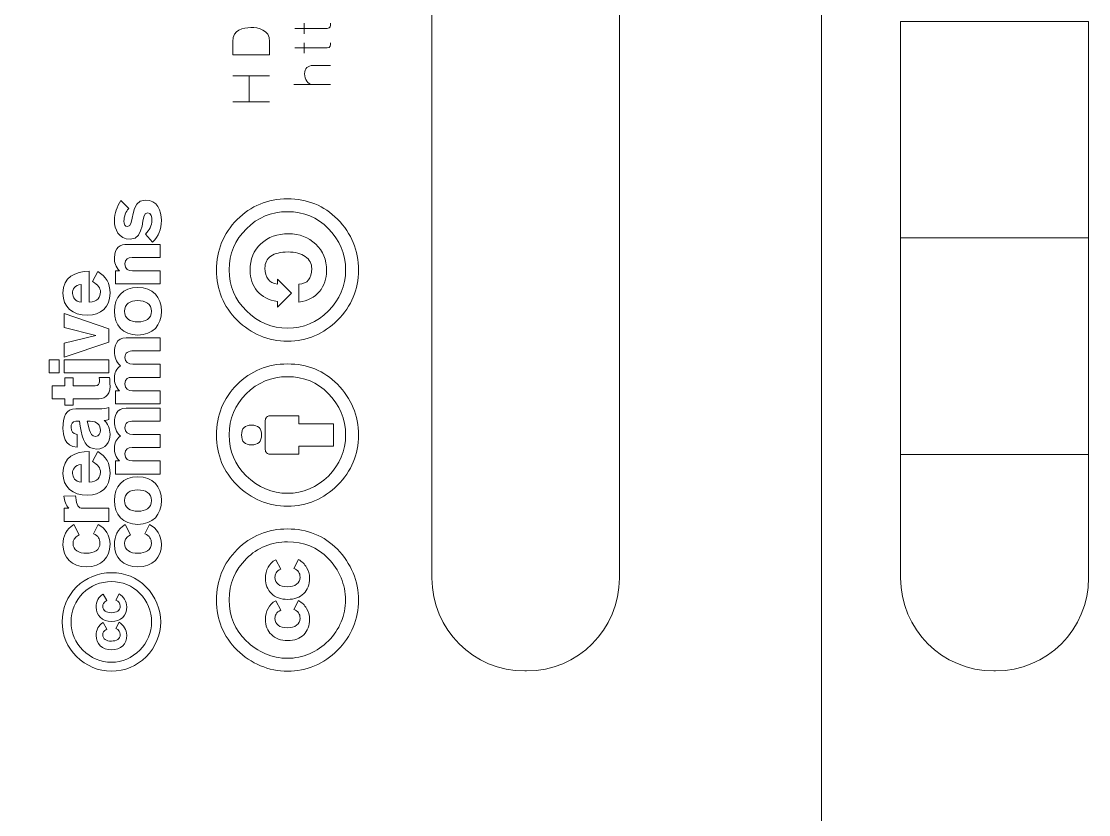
# Model space of a CAD drawing. Header units: inches. Extents: x -20.9 to 23.3, y -6.9 to 3.3.
# Drawn here: x 19.452 to 22.364, y -1.486 to 0.677 of the extents above; entities that cross this region are included whole.
import ezdxf

# ---------------------------------------------------------------- set-up
doc = ezdxf.new("R2010")
doc.units = ezdxf.units.IN
doc.header["$MEASUREMENT"] = 0
doc.layers.add('Layer 1', color=7, linetype='Continuous')

msp = doc.modelspace()

# ---------------------------------------------------------------- linework, layer by layer
at = {"layer": 'Layer 1', "color": 250, "lineweight": 9}
for points in [[(22.3638, 0.0869), (21.8507, 0.0869), (21.8507, 0.6775), (22.3638, 0.6775), (22.3638, 0.0869)], [(22.3638, -0.5036), (21.8507, -0.5036), (21.8507, 0.0869), (22.3638, 0.0869), (22.3638, -0.5036)]]:
    msp.add_lwpolyline(points, dxfattribs=at)
at = {"layer": 'Layer 1', "color": 1, "lineweight": 9}
msp.add_lwpolyline([(20.1289, 0.458), (20.0735, 0.458), (20.0735, 0.5287), (20.1289, 0.5287), (20.029, 0.5287), (20.0735, 0.5287), (20.0735, 0.458), (20.029, 0.458), (20.1289, 0.458)], dxfattribs=at)
at = {"layer": 'Layer 1', "color": 112, "lineweight": 9}
for points in [[(19.5684, -0.1197), (19.5684, -0.1578), (19.6546, -0.1789), (19.6546, -0.1793), (19.5684, -0.2004), (19.5684, -0.2387), (19.6904, -0.1974), (19.6904, -0.1614), (19.5684, -0.1197)], [(19.5272, -0.2456), (19.5272, -0.2813), (19.5547, -0.2813), (19.5547, -0.2456), (19.5272, -0.2456)], [(19.5684, -0.2456), (19.5684, -0.2813), (19.6904, -0.2813), (19.6904, -0.2456), (19.5684, -0.2456)]]:
    msp.add_lwpolyline(points, dxfattribs=at)
at = {"layer": 'Layer 1', "color": 250, "lineweight": 9}
for points, knots in [([(15.8081, -4.9417), (15.7646, -4.9417), (15.7293, -4.9769), (15.7293, -5.0204), (15.7293, -5.0204), (15.7293, -6.0028), (15.7293, -6.0028), (15.7293, -6.1111), (15.8179, -6.1997), (15.9262, -6.1997), (15.9262, -6.1997), (21.438, -6.1997), (21.438, -6.1997), (21.5462, -6.1997), (21.6348, -6.1111), (21.6348, -6.0028), (21.6348, -6.0028), (21.6348, 2.6586), (21.6348, 2.6586), (21.6348, 2.7668), (21.5462, 2.8554), (21.438, 2.8554), (21.438, 2.8554), (15.9262, 2.8554), (15.9262, 2.8554), (15.8179, 2.8554), (15.7293, 2.7668), (15.7293, 2.6586), (15.7293, 2.6586), (15.7293, -3.3909), (15.7293, -3.3909), (15.7293, -3.4343), (15.7646, -3.4696), (15.8081, -3.4696), (15.8081, -3.4696), (15.8854, -3.4696), (15.8854, -3.4696), (15.8854, -3.4696), (15.8854, -3.5363), (15.8854, -3.5363), (15.8854, -3.5363), (15.8081, -3.5363), (15.8081, -3.5363), (15.7646, -3.5363), (15.7293, -3.5716), (15.7293, -3.6151), (15.7293, -3.6151), (15.7293, -4.7962), (15.7293, -4.7962), (15.7293, -4.8397), (15.7646, -4.8749), (15.8081, -4.8749), (15.8081, -4.8749), (15.8854, -4.8749), (15.8854, -4.8749), (15.8854, -4.8749), (15.8854, -4.9417), (15.8854, -4.9417), (15.8854, -4.9417), (15.8081, -4.9417), (15.8081, -4.9417)], [0, 0, 0, 0, 1, 1, 1, 2, 2, 2, 3, 3, 3, 4, 4, 4, 5, 5, 5, 6, 6, 6, 7, 7, 7, 8, 8, 8, 9, 9, 9, 10, 10, 10, 11, 11, 11, 12, 12, 12, 13, 13, 13, 14, 14, 14, 15, 15, 15, 16, 16, 16, 17, 17, 17, 18, 18, 18, 19, 19, 19, 20, 20, 20, 20]), ([(20.8303, -1.0942), (20.8303, -1.0942), (20.8252, -1.0942), (20.8252, -1.0942), (20.6852, -1.0942), (20.5718, -0.9807), (20.5718, -0.8408), (20.5718, -0.8408), (20.5718, 1.6052), (20.5718, 1.6052), (20.5718, 1.7452), (20.6852, 1.8586), (20.8252, 1.8586), (20.8252, 1.8586), (20.8303, 1.8586), (20.8303, 1.8586), (20.9702, 1.8586), (21.0836, 1.7452), (21.0836, 1.6052), (21.0836, 1.6052), (21.0836, -0.8408), (21.0836, -0.8408), (21.0836, -0.9807), (20.9702, -1.0942), (20.8303, -1.0942)], [0, 0, 0, 0, 1, 1, 1, 2, 2, 2, 3, 3, 3, 4, 4, 4, 5, 5, 5, 6, 6, 6, 7, 7, 7, 8, 8, 8, 8]), ([(22.1098, -1.0942), (22.1098, -1.0942), (22.1047, -1.0942), (22.1047, -1.0942), (21.9644, -1.0942), (21.8507, -0.9805), (21.8507, -0.8402), (21.8507, -0.8402), (21.8507, -0.5036), (21.8507, -0.5036), (21.8507, -0.5036), (22.3638, -0.5036), (22.3638, -0.5036), (22.3638, -0.5036), (22.3638, -0.8402), (22.3638, -0.8402), (22.3638, -0.9805), (22.2501, -1.0942), (22.1098, -1.0942)], [0, 0, 0, 0, 1, 1, 1, 2, 2, 2, 3, 3, 3, 4, 4, 4, 5, 5, 5, 6, 6, 6, 6])]:
    msp.add_open_spline(points, degree=3, knots=knots, dxfattribs=at)
at = {"layer": 'Layer 1', "color": 1, "lineweight": 9}
for points, knots in [([(20.2949, 0.6723), (20.2953, 0.6655), (20.2956, 0.6582), (20.2863, 0.6582), (20.2863, 0.6582), (20.1974, 0.6582), (20.1974, 0.6582), (20.1974, 0.6582), (20.2863, 0.6582), (20.2863, 0.6582), (20.2956, 0.6582), (20.2953, 0.6655), (20.2949, 0.6723)], [0, 0, 0, 0, 1, 1, 1, 2, 2, 2, 3, 3, 3, 4, 4, 4, 4]), ([(20.2237, 0.6436), (20.2237, 0.6436), (20.2237, 0.6726), (20.2237, 0.6726), (20.2237, 0.6726), (20.2237, 0.6436), (20.2237, 0.6436)], [0, 0, 0, 0, 1, 1, 1, 2, 2, 2, 2]), ([(20.1289, 0.5866), (20.1289, 0.5866), (20.0288, 0.5866), (20.0288, 0.5866), (20.0288, 0.5866), (20.0288, 0.6227), (20.0288, 0.6227), (20.0288, 0.6558), (20.0566, 0.6598), (20.0774, 0.6606), (20.0982, 0.6614), (20.1289, 0.6544), (20.1289, 0.6227), (20.1289, 0.6227), (20.1289, 0.5866), (20.1289, 0.5866)], [0, 0, 0, 0, 1, 1, 1, 2, 2, 2, 3, 3, 3, 4, 4, 4, 5, 5, 5, 5]), ([(20.1289, 0.5866), (20.1289, 0.5866), (20.0288, 0.5866), (20.0288, 0.5866), (20.0288, 0.5866), (20.0288, 0.6227), (20.0288, 0.6227), (20.0288, 0.6558), (20.0566, 0.6598), (20.0774, 0.6606), (20.0982, 0.6614), (20.1289, 0.6544), (20.1289, 0.6227), (20.1289, 0.6227), (20.1289, 0.5866), (20.1289, 0.5866)], [0, 0, 0, 0, 1, 1, 1, 2, 2, 2, 3, 3, 3, 4, 4, 4, 5, 5, 5, 5]), ([(20.2863, 0.6049), (20.2863, 0.6049), (20.1974, 0.6049), (20.1974, 0.6049), (20.1974, 0.6049), (20.2863, 0.6049), (20.2863, 0.6049), (20.2956, 0.6049), (20.2953, 0.6122), (20.2949, 0.619), (20.2953, 0.6122), (20.2956, 0.6049), (20.2863, 0.6049)], [0, 0, 0, 0, 1, 1, 1, 2, 2, 2, 3, 3, 3, 4, 4, 4, 4]), ([(20.2237, 0.6193), (20.2237, 0.6193), (20.2237, 0.5903), (20.2237, 0.5903), (20.2237, 0.5903), (20.2237, 0.6193), (20.2237, 0.6193)], [0, 0, 0, 0, 1, 1, 1, 2, 2, 2, 2]), ([(20.2956, 0.5571), (20.2956, 0.5571), (20.2468, 0.5571), (20.2468, 0.5571), (20.2342, 0.5571), (20.2246, 0.5494), (20.2244, 0.5346), (20.2241, 0.5194), (20.2332, 0.5051), (20.2453, 0.5051), (20.2332, 0.5051), (20.2241, 0.5194), (20.2244, 0.5346), (20.2246, 0.5494), (20.2342, 0.5571), (20.2468, 0.5571), (20.2468, 0.5571), (20.2956, 0.5571), (20.2956, 0.5571)], [0, 0, 0, 0, 1, 1, 1, 2, 2, 2, 3, 3, 3, 4, 4, 4, 5, 5, 5, 6, 6, 6, 6]), ([(20.2956, 0.5051), (20.2956, 0.5051), (20.1955, 0.5051), (20.1955, 0.5051), (20.1955, 0.5051), (20.2956, 0.5051), (20.2956, 0.5051)], [0, 0, 0, 0, 1, 1, 1, 2, 2, 2, 2])]:
    msp.add_open_spline(points, degree=3, knots=knots, dxfattribs=at)
at = {"layer": 'Layer 1', "color": 112, "lineweight": 9}
for points, knots in [([(19.7903, 0.1898), (19.7447, 0.1898), (19.7619, 0.1176), (19.7411, 0.1176), (19.7349, 0.1176), (19.7317, 0.124), (19.7317, 0.133), (19.7317, 0.1442), (19.7362, 0.1596), (19.7447, 0.1667), (19.7447, 0.1667), (19.7232, 0.1887), (19.7232, 0.1887), (19.7122, 0.1722), (19.7055, 0.1536), (19.7055, 0.1348), (19.7055, 0.1101), (19.7174, 0.0832), (19.7482, 0.0832), (19.7915, 0.0832), (19.7764, 0.1555), (19.7954, 0.1555), (19.8064, 0.1555), (19.8078, 0.1419), (19.8078, 0.136), (19.8078, 0.1197), (19.8011, 0.1085), (19.7906, 0.0975), (19.7906, 0.0975), (19.8098, 0.0752), (19.8098, 0.0752), (19.8263, 0.0931), (19.8339, 0.1082), (19.8339, 0.1348), (19.8339, 0.1614), (19.8224, 0.1898), (19.7903, 0.1898)], [0, 0, 0, 0, 1, 1, 1, 2, 2, 2, 3, 3, 3, 4, 4, 4, 5, 5, 5, 6, 6, 6, 7, 7, 7, 8, 8, 8, 9, 9, 9, 10, 10, 10, 11, 11, 11, 12, 12, 12, 12]), ([(19.984, -0.001), (19.984, 0.0533), (20.0028, 0.0992), (20.0404, 0.1368), (20.0778, 0.1745), (20.1236, 0.1933), (20.1779, 0.1933), (20.2321, 0.1933), (20.2776, 0.1748), (20.3143, 0.1379), (20.3526, 0.0989), (20.3717, 0.0526), (20.3717, -0.001), (20.3717, -0.0534), (20.3527, -0.0988), (20.3146, -0.1374), (20.2765, -0.1754), (20.2309, -0.1945), (20.1779, -0.1945), (20.125, -0.1945), (20.0792, -0.1754), (20.0404, -0.1374), (20.0028, -0.0997), (19.984, -0.0543), (19.984, -0.001)], [0, 0, 0, 0, 1, 1, 1, 2, 2, 2, 3, 3, 3, 4, 4, 4, 5, 5, 5, 6, 6, 6, 7, 7, 7, 8, 8, 8, 8]), ([(20.0189, -0.0003), (20.0189, -0.0443), (20.0345, -0.0816), (20.0657, -0.1121), (20.0978, -0.1437), (20.1352, -0.1595), (20.1779, -0.1595), (20.221, -0.1595), (20.2582, -0.1438), (20.2893, -0.1124), (20.3207, -0.081), (20.3364, -0.0437), (20.3364, -0.0003), (20.3364, 0.0429), (20.3206, 0.0805), (20.289, 0.1126), (20.2594, 0.1431), (20.2224, 0.1583), (20.1779, 0.1583), (20.1335, 0.1583), (20.0961, 0.1428), (20.0657, 0.1119), (20.0345, 0.0812), (20.0189, 0.0438), (20.0189, -0.0003)], [0, 0, 0, 0, 1, 1, 1, 2, 2, 2, 3, 3, 3, 4, 4, 4, 5, 5, 5, 6, 6, 6, 7, 7, 7, 8, 8, 8, 8]), ([(20.1505, -0.0868), (20.1267, -0.0831), (20.1083, -0.0735), (20.0953, -0.0581), (20.0822, -0.0426), (20.0757, -0.0238), (20.0757, -0.0016), (20.0757, 0.0288), (20.0855, 0.0531), (20.1052, 0.0711), (20.1248, 0.0891), (20.1499, 0.0981), (20.1806, 0.0981), (20.2104, 0.0981), (20.2351, 0.0887), (20.2549, 0.07), (20.2746, 0.0513), (20.2845, 0.0271), (20.2845, -0.0027), (20.2845, -0.0246), (20.2779, -0.0435), (20.2647, -0.0595), (20.2516, -0.0754), (20.2329, -0.085), (20.2087, -0.0882), (20.2087, -0.0882), (20.2087, -0.0394), (20.2087, -0.0394), (20.2322, -0.0382), (20.244, -0.024), (20.244, 0.0032), (20.244, 0.0168), (20.2381, 0.0278), (20.2263, 0.0361), (20.2145, 0.0444), (20.1989, 0.0486), (20.1792, 0.0486), (20.1587, 0.0486), (20.1431, 0.0447), (20.1323, 0.0371), (20.1216, 0.0295), (20.1162, 0.0185), (20.1162, 0.0042), (20.1162, -0.0216), (20.1277, -0.0362), (20.1505, -0.0394), (20.1505, -0.0394), (20.1505, -0.0252), (20.1505, -0.0252), (20.1505, -0.0252), (20.1889, -0.0636), (20.1889, -0.0636), (20.1889, -0.0636), (20.1505, -0.102), (20.1505, -0.102), (20.1505, -0.102), (20.1505, -0.0868), (20.1505, -0.0868)], [0, 0, 0, 0, 1, 1, 1, 2, 2, 2, 3, 3, 3, 4, 4, 4, 5, 5, 5, 6, 6, 6, 7, 7, 7, 8, 8, 8, 9, 9, 9, 10, 10, 10, 11, 11, 11, 12, 12, 12, 13, 13, 13, 14, 14, 14, 15, 15, 15, 16, 16, 16, 17, 17, 17, 18, 18, 18, 19, 19, 19, 19]), ([(19.7544, 0.0335), (19.7544, 0.0335), (19.8307, 0.0335), (19.8307, 0.0335), (19.8307, 0.0335), (19.8307, 0.0693), (19.8307, 0.0693), (19.8307, 0.0693), (19.7406, 0.0693), (19.7406, 0.0693), (19.7223, 0.0693), (19.7055, 0.0613), (19.7055, 0.0324), (19.7055, 0.0214), (19.7087, 0.0062), (19.7195, -0.0029), (19.7195, -0.0029), (19.7087, -0.0029), (19.7087, -0.0029), (19.7087, -0.0029), (19.7087, -0.0387), (19.7087, -0.0387), (19.7087, -0.0387), (19.8307, -0.0387), (19.8307, -0.0387), (19.8307, -0.0387), (19.8307, -0.0029), (19.8307, -0.0029), (19.8307, -0.0029), (19.7548, -0.0029), (19.7548, -0.0029), (19.7438, -0.0029), (19.7344, 0.0016), (19.7344, 0.0161), (19.7344, 0.0298), (19.7424, 0.0335), (19.7544, 0.0335)], [0, 0, 0, 0, 1, 1, 1, 2, 2, 2, 3, 3, 3, 4, 4, 4, 5, 5, 5, 6, 6, 6, 7, 7, 7, 8, 8, 8, 9, 9, 9, 10, 10, 10, 11, 11, 11, 12, 12, 12, 12]), ([(19.6599, -0.0049), (19.6599, -0.0049), (19.6459, -0.0317), (19.6459, -0.0317), (19.6606, -0.042), (19.6675, -0.0482), (19.6675, -0.0615), (19.6675, -0.073), (19.6601, -0.0879), (19.6367, -0.0881), (19.6367, -0.0881), (19.6367, -0.0042), (19.6367, -0.0042), (19.5991, -0.0045), (19.5652, -0.0196), (19.5652, -0.0641), (19.5652, -0.1012), (19.59, -0.1239), (19.6331, -0.1239), (19.6675, -0.1239), (19.6936, -0.1019), (19.6936, -0.0641), (19.6936, -0.0368), (19.6828, -0.0173), (19.6599, -0.0049)], [0, 0, 0, 0, 1, 1, 1, 2, 2, 2, 3, 3, 3, 4, 4, 4, 5, 5, 5, 6, 6, 6, 7, 7, 7, 8, 8, 8, 8]), ([(19.5913, -0.0643), (19.5913, -0.0746), (19.5987, -0.087), (19.6147, -0.0886), (19.6147, -0.0886), (19.6147, -0.04), (19.6147, -0.04), (19.5968, -0.0411), (19.5913, -0.054), (19.5913, -0.0643)], [0, 0, 0, 0, 1, 1, 1, 2, 2, 2, 3, 3, 3, 3]), ([(19.7697, -0.0483), (19.7287, -0.0483), (19.7055, -0.0751), (19.7055, -0.1132), (19.7055, -0.1513), (19.7287, -0.1781), (19.7697, -0.1781), (19.8108, -0.1781), (19.8339, -0.1513), (19.8339, -0.1132), (19.8339, -0.0751), (19.8108, -0.0483), (19.7697, -0.0483)], [0, 0, 0, 0, 1, 1, 1, 2, 2, 2, 3, 3, 3, 4, 4, 4, 4]), ([(19.7683, -0.0841), (19.7489, -0.0841), (19.733, -0.0928), (19.733, -0.1132), (19.733, -0.1336), (19.7489, -0.1423), (19.7697, -0.1423), (19.7906, -0.1423), (19.8064, -0.1336), (19.8064, -0.1132), (19.8064, -0.0928), (19.7906, -0.0841), (19.7683, -0.0841)], [0, 0, 0, 0, 1, 1, 1, 2, 2, 2, 3, 3, 3, 4, 4, 4, 4]), ([(19.7594, -0.2212), (19.7594, -0.2212), (19.8307, -0.2212), (19.8307, -0.2212), (19.8307, -0.2212), (19.8307, -0.1854), (19.8307, -0.1854), (19.8307, -0.1854), (19.7376, -0.1854), (19.7376, -0.1854), (19.7097, -0.1854), (19.7055, -0.2111), (19.7055, -0.223), (19.7055, -0.2372), (19.7099, -0.2505), (19.7218, -0.2622), (19.711, -0.2702), (19.7055, -0.2805), (19.7055, -0.2945), (19.7055, -0.3055), (19.7087, -0.3206), (19.7195, -0.3298), (19.7195, -0.3298), (19.7087, -0.3298), (19.7087, -0.3298), (19.7087, -0.3298), (19.7087, -0.3656), (19.7087, -0.3656), (19.7087, -0.3656), (19.8307, -0.3656), (19.8307, -0.3656), (19.8307, -0.3656), (19.8307, -0.3298), (19.8307, -0.3298), (19.8307, -0.3298), (19.7548, -0.3298), (19.7548, -0.3298), (19.7438, -0.3298), (19.7344, -0.3252), (19.7344, -0.3108), (19.7344, -0.297), (19.7424, -0.2934), (19.7544, -0.2934), (19.7544, -0.2934), (19.8307, -0.2934), (19.8307, -0.2934), (19.8307, -0.2934), (19.8307, -0.2576), (19.8307, -0.2576), (19.8307, -0.2576), (19.7557, -0.2576), (19.7557, -0.2576), (19.7434, -0.2576), (19.7344, -0.2514), (19.7344, -0.2395), (19.7344, -0.226), (19.7422, -0.2212), (19.7594, -0.2212)], [0, 0, 0, 0, 1, 1, 1, 2, 2, 2, 3, 3, 3, 4, 4, 4, 5, 5, 5, 6, 6, 6, 7, 7, 7, 8, 8, 8, 9, 9, 9, 10, 10, 10, 11, 11, 11, 12, 12, 12, 13, 13, 13, 14, 14, 14, 15, 15, 15, 16, 16, 16, 17, 17, 17, 18, 18, 18, 19, 19, 19, 19]), ([(19.984, -0.451), (19.984, -0.3965), (20.0027, -0.3506), (20.0401, -0.3132), (20.0777, -0.2756), (20.1236, -0.2568), (20.1779, -0.2568), (20.2323, -0.2568), (20.2777, -0.2752), (20.3139, -0.3122), (20.3525, -0.3514), (20.3717, -0.3977), (20.3717, -0.451), (20.3717, -0.5034), (20.3527, -0.5489), (20.3146, -0.5874), (20.2765, -0.6255), (20.2309, -0.6445), (20.1779, -0.6445), (20.1248, -0.6445), (20.0788, -0.6255), (20.0401, -0.5874), (20.0027, -0.55), (19.984, -0.5045), (19.984, -0.451)], [0, 0, 0, 0, 1, 1, 1, 2, 2, 2, 3, 3, 3, 4, 4, 4, 5, 5, 5, 6, 6, 6, 7, 7, 7, 8, 8, 8, 8]), ([(19.6922, -0.2941), (19.6922, -0.2941), (19.664, -0.2941), (19.664, -0.2941), (19.6642, -0.2959), (19.6647, -0.301), (19.6647, -0.3049), (19.6647, -0.3113), (19.6622, -0.3161), (19.6526, -0.3161), (19.6526, -0.3161), (19.5927, -0.3161), (19.5927, -0.3161), (19.5927, -0.3161), (19.5927, -0.2948), (19.5927, -0.2948), (19.5927, -0.2948), (19.5707, -0.2948), (19.5707, -0.2948), (19.5707, -0.2948), (19.5707, -0.3161), (19.5707, -0.3161), (19.5707, -0.3161), (19.5354, -0.3161), (19.5354, -0.3161), (19.5354, -0.3161), (19.5354, -0.3519), (19.5354, -0.3519), (19.5354, -0.3519), (19.5707, -0.3519), (19.5707, -0.3519), (19.5707, -0.3519), (19.5707, -0.3693), (19.5707, -0.3693), (19.5707, -0.3693), (19.5927, -0.3693), (19.5927, -0.3693), (19.5927, -0.3693), (19.5927, -0.3519), (19.5927, -0.3519), (19.5927, -0.3519), (19.6569, -0.3519), (19.6569, -0.3519), (19.6746, -0.3519), (19.6936, -0.3475), (19.6936, -0.317), (19.6936, -0.3092), (19.6927, -0.2987), (19.6922, -0.2941)], [0, 0, 0, 0, 1, 1, 1, 2, 2, 2, 3, 3, 3, 4, 4, 4, 5, 5, 5, 6, 6, 6, 7, 7, 7, 8, 8, 8, 9, 9, 9, 10, 10, 10, 11, 11, 11, 12, 12, 12, 13, 13, 13, 14, 14, 14, 15, 15, 15, 16, 16, 16, 16]), ([(20.0189, -0.4503), (20.0189, -0.4944), (20.0344, -0.5317), (20.0653, -0.5621), (20.0977, -0.5937), (20.1352, -0.6096), (20.1779, -0.6096), (20.2208, -0.6096), (20.2579, -0.5939), (20.2893, -0.5625), (20.3207, -0.5311), (20.3364, -0.4937), (20.3364, -0.4503), (20.3364, -0.4071), (20.3206, -0.3695), (20.289, -0.3374), (20.2597, -0.307), (20.2226, -0.2917), (20.1779, -0.2917), (20.1338, -0.2917), (20.0963, -0.3072), (20.0653, -0.3381), (20.0344, -0.3691), (20.0189, -0.4064), (20.0189, -0.4503)], [0, 0, 0, 0, 1, 1, 1, 2, 2, 2, 3, 3, 3, 4, 4, 4, 5, 5, 5, 6, 6, 6, 7, 7, 7, 8, 8, 8, 8]), ([(19.6778, -0.4114), (19.6778, -0.4114), (19.6778, -0.411), (19.6778, -0.411), (19.6819, -0.4108), (19.6863, -0.4101), (19.6904, -0.4087), (19.6904, -0.4087), (19.6904, -0.3757), (19.6904, -0.3757), (19.6828, -0.3787), (19.6734, -0.3789), (19.6649, -0.3789), (19.6649, -0.3789), (19.6005, -0.3789), (19.6005, -0.3789), (19.573, -0.3791), (19.5652, -0.4), (19.5652, -0.4332), (19.5652, -0.4497), (19.5684, -0.4823), (19.6035, -0.4834), (19.6035, -0.4834), (19.6035, -0.449), (19.6035, -0.449), (19.5913, -0.4472), (19.5872, -0.4417), (19.5872, -0.4302), (19.5872, -0.4206), (19.5911, -0.4133), (19.6003, -0.4133), (19.6003, -0.4133), (19.6104, -0.4133), (19.6104, -0.4133), (19.6104, -0.4133), (19.6122, -0.4263), (19.6122, -0.4263), (19.6177, -0.4653), (19.628, -0.4889), (19.6574, -0.4889), (19.6808, -0.4889), (19.6936, -0.4715), (19.6936, -0.4481), (19.6936, -0.4353), (19.6874, -0.4174), (19.6778, -0.4114)], [0, 0, 0, 0, 1, 1, 1, 2, 2, 2, 3, 3, 3, 4, 4, 4, 5, 5, 5, 6, 6, 6, 7, 7, 7, 8, 8, 8, 9, 9, 9, 10, 10, 10, 11, 11, 11, 12, 12, 12, 13, 13, 13, 14, 14, 14, 15, 15, 15, 15]), ([(19.7594, -0.4128), (19.7594, -0.4128), (19.8307, -0.4128), (19.8307, -0.4128), (19.8307, -0.4128), (19.8307, -0.377), (19.8307, -0.377), (19.8307, -0.377), (19.7376, -0.377), (19.7376, -0.377), (19.7097, -0.377), (19.7055, -0.4027), (19.7055, -0.4146), (19.7055, -0.4288), (19.7099, -0.4421), (19.7218, -0.4538), (19.711, -0.4618), (19.7055, -0.4722), (19.7055, -0.4861), (19.7055, -0.4971), (19.7087, -0.5123), (19.7195, -0.5214), (19.7195, -0.5214), (19.7087, -0.5214), (19.7087, -0.5214), (19.7087, -0.5214), (19.7087, -0.5572), (19.7087, -0.5572), (19.7087, -0.5572), (19.8307, -0.5572), (19.8307, -0.5572), (19.8307, -0.5572), (19.8307, -0.5214), (19.8307, -0.5214), (19.8307, -0.5214), (19.7548, -0.5214), (19.7548, -0.5214), (19.7438, -0.5214), (19.7344, -0.5169), (19.7344, -0.5024), (19.7344, -0.4887), (19.7424, -0.485), (19.7544, -0.485), (19.7544, -0.485), (19.8307, -0.485), (19.8307, -0.485), (19.8307, -0.485), (19.8307, -0.4492), (19.8307, -0.4492), (19.8307, -0.4492), (19.7557, -0.4492), (19.7557, -0.4492), (19.7434, -0.4492), (19.7344, -0.443), (19.7344, -0.4311), (19.7344, -0.4176), (19.7422, -0.4128), (19.7594, -0.4128)], [0, 0, 0, 0, 1, 1, 1, 2, 2, 2, 3, 3, 3, 4, 4, 4, 5, 5, 5, 6, 6, 6, 7, 7, 7, 8, 8, 8, 9, 9, 9, 10, 10, 10, 11, 11, 11, 12, 12, 12, 13, 13, 13, 14, 14, 14, 15, 15, 15, 16, 16, 16, 17, 17, 17, 18, 18, 18, 19, 19, 19, 19]), ([(20.1297, -0.3984), (20.1297, -0.3984), (20.209, -0.3984), (20.209, -0.3984), (20.209, -0.3984), (20.209, -0.4205), (20.209, -0.4205), (20.209, -0.4205), (20.3032, -0.4205), (20.3032, -0.4205), (20.3032, -0.4205), (20.3032, -0.4808), (20.3032, -0.4808), (20.3032, -0.4808), (20.209, -0.4808), (20.209, -0.4808), (20.209, -0.4808), (20.209, -0.5029), (20.209, -0.5029), (20.209, -0.5029), (20.1297, -0.5029), (20.1297, -0.5029), (20.1263, -0.5029), (20.1233, -0.5017), (20.1209, -0.4993), (20.1185, -0.4969), (20.1173, -0.4939), (20.1173, -0.4905), (20.1173, -0.4905), (20.1173, -0.4108), (20.1173, -0.4108), (20.1173, -0.4076), (20.1185, -0.4047), (20.1209, -0.4022), (20.1233, -0.3996), (20.1263, -0.3984), (20.1297, -0.3984)], [0, 0, 0, 0, 1, 1, 1, 2, 2, 2, 3, 3, 3, 4, 4, 4, 5, 5, 5, 6, 6, 6, 7, 7, 7, 8, 8, 8, 9, 9, 9, 10, 10, 10, 11, 11, 11, 12, 12, 12, 12]), ([(19.6395, -0.4133), (19.6395, -0.4133), (19.631, -0.4133), (19.631, -0.4133), (19.631, -0.4133), (19.6379, -0.4374), (19.6379, -0.4374), (19.6404, -0.4463), (19.6438, -0.4545), (19.6537, -0.4545), (19.6633, -0.4545), (19.6675, -0.4465), (19.6675, -0.4378), (19.6675, -0.4238), (19.6581, -0.4133), (19.6395, -0.4133)], [0, 0, 0, 0, 1, 1, 1, 2, 2, 2, 3, 3, 3, 4, 4, 4, 5, 5, 5, 5]), ([(20.0799, -0.4776), (20.0616, -0.4776), (20.0525, -0.4686), (20.0525, -0.4506), (20.0525, -0.4326), (20.0616, -0.4236), (20.0799, -0.4236), (20.0979, -0.4236), (20.1069, -0.4326), (20.1069, -0.4506), (20.1069, -0.4686), (20.0979, -0.4776), (20.0799, -0.4776)], [0, 0, 0, 0, 1, 1, 1, 2, 2, 2, 3, 3, 3, 4, 4, 4, 4]), ([(19.6599, -0.496), (19.6599, -0.496), (19.6459, -0.5228), (19.6459, -0.5228), (19.6606, -0.5331), (19.6675, -0.5393), (19.6675, -0.5526), (19.6675, -0.5641), (19.6601, -0.579), (19.6367, -0.5792), (19.6367, -0.5792), (19.6367, -0.4953), (19.6367, -0.4953), (19.5991, -0.4955), (19.5652, -0.5107), (19.5652, -0.5552), (19.5652, -0.5923), (19.59, -0.615), (19.6331, -0.615), (19.6675, -0.615), (19.6936, -0.593), (19.6936, -0.5552), (19.6936, -0.5279), (19.6828, -0.5084), (19.6599, -0.496)], [0, 0, 0, 0, 1, 1, 1, 2, 2, 2, 3, 3, 3, 4, 4, 4, 5, 5, 5, 6, 6, 6, 7, 7, 7, 8, 8, 8, 8]), ([(19.5913, -0.5554), (19.5913, -0.5657), (19.5987, -0.5781), (19.6147, -0.5797), (19.6147, -0.5797), (19.6147, -0.5311), (19.6147, -0.5311), (19.5968, -0.5322), (19.5913, -0.5451), (19.5913, -0.5554)], [0, 0, 0, 0, 1, 1, 1, 2, 2, 2, 3, 3, 3, 3]), ([(19.7697, -0.5645), (19.7287, -0.5645), (19.7055, -0.5914), (19.7055, -0.6294), (19.7055, -0.6675), (19.7287, -0.6943), (19.7697, -0.6943), (19.8108, -0.6943), (19.8339, -0.6675), (19.8339, -0.6294), (19.8339, -0.5914), (19.8108, -0.5645), (19.7697, -0.5645)], [0, 0, 0, 0, 1, 1, 1, 2, 2, 2, 3, 3, 3, 4, 4, 4, 4]), ([(19.7683, -0.6003), (19.7489, -0.6003), (19.733, -0.609), (19.733, -0.6294), (19.733, -0.6498), (19.7489, -0.6585), (19.7697, -0.6585), (19.7906, -0.6585), (19.8064, -0.6498), (19.8064, -0.6294), (19.8064, -0.609), (19.7906, -0.6003), (19.7683, -0.6003)], [0, 0, 0, 0, 1, 1, 1, 2, 2, 2, 3, 3, 3, 4, 4, 4, 4]), ([(19.6198, -0.6505), (19.6062, -0.6505), (19.6026, -0.642), (19.6001, -0.6207), (19.6001, -0.6207), (19.5996, -0.6168), (19.5996, -0.6168), (19.5996, -0.6168), (19.568, -0.617), (19.568, -0.617), (19.5689, -0.6296), (19.5735, -0.6427), (19.5808, -0.6505), (19.5808, -0.6505), (19.5684, -0.6505), (19.5684, -0.6505), (19.5684, -0.6505), (19.5684, -0.6862), (19.5684, -0.6862), (19.5684, -0.6862), (19.6904, -0.6862), (19.6904, -0.6862), (19.6904, -0.6862), (19.6904, -0.6505), (19.6904, -0.6505), (19.6904, -0.6505), (19.6198, -0.6505), (19.6198, -0.6505)], [0, 0, 0, 0, 1, 1, 1, 2, 2, 2, 3, 3, 3, 4, 4, 4, 5, 5, 5, 6, 6, 6, 7, 7, 7, 8, 8, 8, 9, 9, 9, 9]), ([(19.6613, -0.6943), (19.6613, -0.6943), (19.6482, -0.7199), (19.6482, -0.7199), (19.662, -0.7257), (19.6661, -0.7344), (19.6661, -0.7454), (19.6661, -0.7644), (19.6503, -0.7731), (19.6294, -0.7731), (19.6085, -0.7731), (19.5927, -0.7658), (19.5927, -0.7454), (19.5927, -0.7399), (19.5957, -0.7289), (19.6095, -0.7225), (19.6095, -0.7225), (19.595, -0.695), (19.595, -0.695), (19.5737, -0.7067), (19.5652, -0.7266), (19.5652, -0.7498), (19.5652, -0.7835), (19.5891, -0.8103), (19.6294, -0.8103), (19.6704, -0.8103), (19.6936, -0.7851), (19.6936, -0.7486), (19.6936, -0.7252), (19.6808, -0.7053), (19.6613, -0.6943)], [0, 0, 0, 0, 1, 1, 1, 2, 2, 2, 3, 3, 3, 4, 4, 4, 5, 5, 5, 6, 6, 6, 7, 7, 7, 8, 8, 8, 9, 9, 9, 10, 10, 10, 10]), ([(19.8016, -0.6943), (19.8016, -0.6943), (19.7885, -0.7199), (19.7885, -0.7199), (19.8023, -0.7257), (19.8064, -0.7344), (19.8064, -0.7454), (19.8064, -0.7644), (19.7906, -0.7731), (19.7697, -0.7731), (19.7489, -0.7731), (19.733, -0.7658), (19.733, -0.7454), (19.733, -0.7399), (19.736, -0.7289), (19.7498, -0.7225), (19.7498, -0.7225), (19.7353, -0.695), (19.7353, -0.695), (19.714, -0.7067), (19.7055, -0.7266), (19.7055, -0.7498), (19.7055, -0.7835), (19.7294, -0.8103), (19.7697, -0.8103), (19.8108, -0.8103), (19.8339, -0.7851), (19.8339, -0.7486), (19.8339, -0.7252), (19.8211, -0.7053), (19.8016, -0.6943)], [0, 0, 0, 0, 1, 1, 1, 2, 2, 2, 3, 3, 3, 4, 4, 4, 5, 5, 5, 6, 6, 6, 7, 7, 7, 8, 8, 8, 9, 9, 9, 10, 10, 10, 10]), ([(19.984, -0.901), (19.984, -0.8468), (20.0029, -0.8006), (20.0408, -0.7625), (20.059, -0.7443), (20.0798, -0.7305), (20.1032, -0.721), (20.1267, -0.7115), (20.1515, -0.7068), (20.1779, -0.7068), (20.2044, -0.7068), (20.2293, -0.7115), (20.2525, -0.7208), (20.2757, -0.7302), (20.2961, -0.744), (20.3139, -0.7622), (20.3326, -0.7811), (20.3469, -0.8026), (20.3568, -0.8266), (20.3668, -0.8506), (20.3717, -0.8754), (20.3717, -0.901), (20.3717, -0.9266), (20.3668, -0.9512), (20.357, -0.9746), (20.3472, -0.998), (20.333, -1.019), (20.3144, -1.0376), (20.2959, -1.0562), (20.2749, -1.0703), (20.2516, -1.08), (20.2283, -1.0897), (20.2037, -1.0946), (20.1779, -1.0946), (20.1522, -1.0946), (20.1276, -1.0897), (20.1039, -1.0798), (20.0803, -1.07), (20.0591, -1.0558), (20.0404, -1.0371), (20.0028, -1.0002), (19.984, -0.9548), (19.984, -0.901)], [0, 0, 0, 0, 1, 1, 1, 2, 2, 2, 3, 3, 3, 4, 4, 4, 5, 5, 5, 6, 6, 6, 7, 7, 7, 8, 8, 8, 9, 9, 9, 10, 10, 10, 11, 11, 11, 12, 12, 12, 13, 13, 13, 14, 14, 14, 14]), ([(20.0189, -0.9003), (20.0189, -0.9447), (20.0344, -0.9819), (20.0653, -1.0122), (20.0808, -1.0274), (20.0982, -1.0391), (20.1174, -1.0473), (20.1367, -1.0555), (20.1569, -1.0596), (20.1779, -1.0596), (20.1986, -1.0596), (20.2187, -1.0555), (20.2379, -1.0473), (20.2572, -1.0391), (20.2744, -1.0274), (20.2895, -1.0122), (20.3046, -0.9969), (20.3162, -0.9797), (20.3241, -0.9606), (20.3321, -0.9414), (20.3361, -0.9213), (20.3361, -0.9003), (20.3361, -0.8796), (20.332, -0.8594), (20.3239, -0.8399), (20.3159, -0.8204), (20.3042, -0.8028), (20.289, -0.7871), (20.2594, -0.7569), (20.2224, -0.7418), (20.1779, -0.7418), (20.1564, -0.7418), (20.1361, -0.7457), (20.1169, -0.7535), (20.0978, -0.7614), (20.0807, -0.7728), (20.0657, -0.7878), (20.0345, -0.819), (20.0189, -0.8565), (20.0189, -0.9003)], [0, 0, 0, 0, 1, 1, 1, 2, 2, 2, 3, 3, 3, 4, 4, 4, 5, 5, 5, 6, 6, 6, 7, 7, 7, 8, 8, 8, 9, 9, 9, 10, 10, 10, 11, 11, 11, 12, 12, 12, 13, 13, 13, 13]), ([(20.1457, -0.7909), (20.1457, -0.7909), (20.1592, -0.8166), (20.1592, -0.8166), (20.1534, -0.8193), (20.1494, -0.8227), (20.147, -0.8268), (20.1447, -0.8308), (20.1436, -0.8347), (20.1436, -0.8384), (20.1436, -0.8557), (20.155, -0.8643), (20.1779, -0.8643), (20.1882, -0.8643), (20.1965, -0.8621), (20.2028, -0.8578), (20.209, -0.8534), (20.2121, -0.8469), (20.2121, -0.8384), (20.2121, -0.8271), (20.2066, -0.8191), (20.1955, -0.8145), (20.1955, -0.8145), (20.2076, -0.7902), (20.2076, -0.7902), (20.2171, -0.7956), (20.2245, -0.8027), (20.23, -0.8117), (20.2354, -0.8207), (20.2381, -0.8305), (20.2381, -0.8411), (20.2381, -0.8587), (20.2328, -0.8727), (20.2222, -0.8832), (20.2116, -0.8937), (20.1968, -0.899), (20.1779, -0.899), (20.1594, -0.899), (20.1447, -0.8936), (20.1339, -0.8829), (20.123, -0.8721), (20.1176, -0.8586), (20.1176, -0.8422), (20.1176, -0.8182), (20.127, -0.8011), (20.1457, -0.7909)], [0, 0, 0, 0, 1, 1, 1, 2, 2, 2, 3, 3, 3, 4, 4, 4, 5, 5, 5, 6, 6, 6, 7, 7, 7, 8, 8, 8, 9, 9, 9, 10, 10, 10, 11, 11, 11, 12, 12, 12, 13, 13, 13, 14, 14, 14, 15, 15, 15, 15]), ([(19.7917, -0.8646), (19.767, -0.8396), (19.7343, -0.8263), (19.6975, -0.8263), (19.661, -0.8263), (19.6279, -0.8396), (19.6025, -0.8649), (19.5768, -0.8907), (19.5632, -0.9238), (19.5632, -0.9606), (19.5632, -0.9974), (19.5768, -1.0298), (19.6022, -1.0548), (19.6283, -1.0806), (19.6621, -1.0946), (19.6975, -1.0946), (19.7332, -1.0946), (19.7663, -1.0809), (19.792, -1.0552), (19.8178, -1.0294), (19.8318, -0.9959), (19.8318, -0.9606), (19.8318, -0.9253), (19.8178, -0.8911), (19.7917, -0.8646)], [0, 0, 0, 0, 1, 1, 1, 2, 2, 2, 3, 3, 3, 4, 4, 4, 5, 5, 5, 6, 6, 6, 7, 7, 7, 8, 8, 8, 8]), ([(19.7744, -0.8819), (19.7541, -0.8613), (19.7276, -0.8506), (19.6975, -0.8506), (19.6677, -0.8506), (19.6404, -0.8616), (19.6198, -0.8822), (19.5989, -0.9032), (19.5874, -0.9301), (19.5874, -0.9602), (19.5874, -0.9904), (19.5985, -1.0169), (19.6195, -1.0375), (19.6408, -1.0585), (19.6684, -1.0703), (19.6975, -1.0703), (19.7262, -1.0703), (19.7538, -1.0585), (19.7747, -1.0375), (19.7957, -1.0165), (19.8071, -0.9893), (19.8071, -0.9602), (19.8071, -0.9315), (19.7957, -0.9036), (19.7744, -0.8819)], [0, 0, 0, 0, 1, 1, 1, 2, 2, 2, 3, 3, 3, 4, 4, 4, 5, 5, 5, 6, 6, 6, 7, 7, 7, 8, 8, 8, 8]), ([(19.7182, -0.8841), (19.7182, -0.8841), (19.7097, -0.9007), (19.7097, -0.9007), (19.7186, -0.9044), (19.7213, -0.9101), (19.7213, -0.9172), (19.7213, -0.9296), (19.711, -0.9352), (19.6975, -0.9352), (19.6839, -0.9352), (19.6737, -0.9305), (19.6737, -0.9172), (19.6737, -0.9137), (19.6756, -0.9065), (19.6845, -0.9024), (19.6845, -0.9024), (19.6752, -0.8845), (19.6752, -0.8845), (19.6613, -0.8921), (19.6558, -0.905), (19.6558, -0.9201), (19.6558, -0.9419), (19.6713, -0.9593), (19.6975, -0.9593), (19.7241, -0.9593), (19.7391, -0.943), (19.7391, -0.9193), (19.7391, -0.9041), (19.7308, -0.8912), (19.7182, -0.8841)], [0, 0, 0, 0, 1, 1, 1, 2, 2, 2, 3, 3, 3, 4, 4, 4, 5, 5, 5, 6, 6, 6, 7, 7, 7, 8, 8, 8, 9, 9, 9, 10, 10, 10, 10]), ([(20.1457, -0.9028), (20.1457, -0.9028), (20.1592, -0.9287), (20.1592, -0.9287), (20.1534, -0.9315), (20.1494, -0.9349), (20.147, -0.9389), (20.1447, -0.943), (20.1436, -0.9467), (20.1436, -0.9502), (20.1436, -0.9675), (20.155, -0.9762), (20.1779, -0.9762), (20.1882, -0.9762), (20.1965, -0.974), (20.2028, -0.9696), (20.209, -0.9652), (20.2121, -0.9587), (20.2121, -0.9502), (20.2121, -0.9389), (20.2066, -0.9309), (20.1955, -0.9263), (20.1955, -0.9263), (20.2076, -0.9024), (20.2076, -0.9024), (20.2171, -0.9075), (20.2245, -0.9145), (20.23, -0.9235), (20.2354, -0.9325), (20.2381, -0.9425), (20.2381, -0.9533), (20.2381, -0.9706), (20.2328, -0.9846), (20.2222, -0.9952), (20.2116, -1.0058), (20.1968, -1.0111), (20.1779, -1.0111), (20.1594, -1.0111), (20.1447, -1.0058), (20.1339, -0.995), (20.123, -0.9843), (20.1176, -0.9707), (20.1176, -0.9543), (20.1176, -0.9303), (20.127, -0.9131), (20.1457, -0.9028)], [0, 0, 0, 0, 1, 1, 1, 2, 2, 2, 3, 3, 3, 4, 4, 4, 5, 5, 5, 6, 6, 6, 7, 7, 7, 8, 8, 8, 9, 9, 9, 10, 10, 10, 11, 11, 11, 12, 12, 12, 13, 13, 13, 14, 14, 14, 15, 15, 15, 15]), ([(19.7182, -0.9615), (19.7182, -0.9615), (19.7097, -0.9782), (19.7097, -0.9782), (19.7186, -0.9819), (19.7213, -0.9876), (19.7213, -0.9947), (19.7213, -1.0071), (19.711, -1.0127), (19.6975, -1.0127), (19.6839, -1.0127), (19.6737, -1.0079), (19.6737, -0.9947), (19.6737, -0.9911), (19.6756, -0.984), (19.6845, -0.9798), (19.6845, -0.9798), (19.6752, -0.962), (19.6752, -0.962), (19.6613, -0.9696), (19.6558, -0.9825), (19.6558, -0.9975), (19.6558, -1.0194), (19.6713, -1.0368), (19.6975, -1.0368), (19.7241, -1.0368), (19.7391, -1.0204), (19.7391, -0.9968), (19.7391, -0.9816), (19.7308, -0.9687), (19.7182, -0.9615)], [0, 0, 0, 0, 1, 1, 1, 2, 2, 2, 3, 3, 3, 4, 4, 4, 5, 5, 5, 6, 6, 6, 7, 7, 7, 8, 8, 8, 9, 9, 9, 10, 10, 10, 10])]:
    msp.add_open_spline(points, degree=3, knots=knots, dxfattribs=at)

doc.saveas('drawing.dxf')
